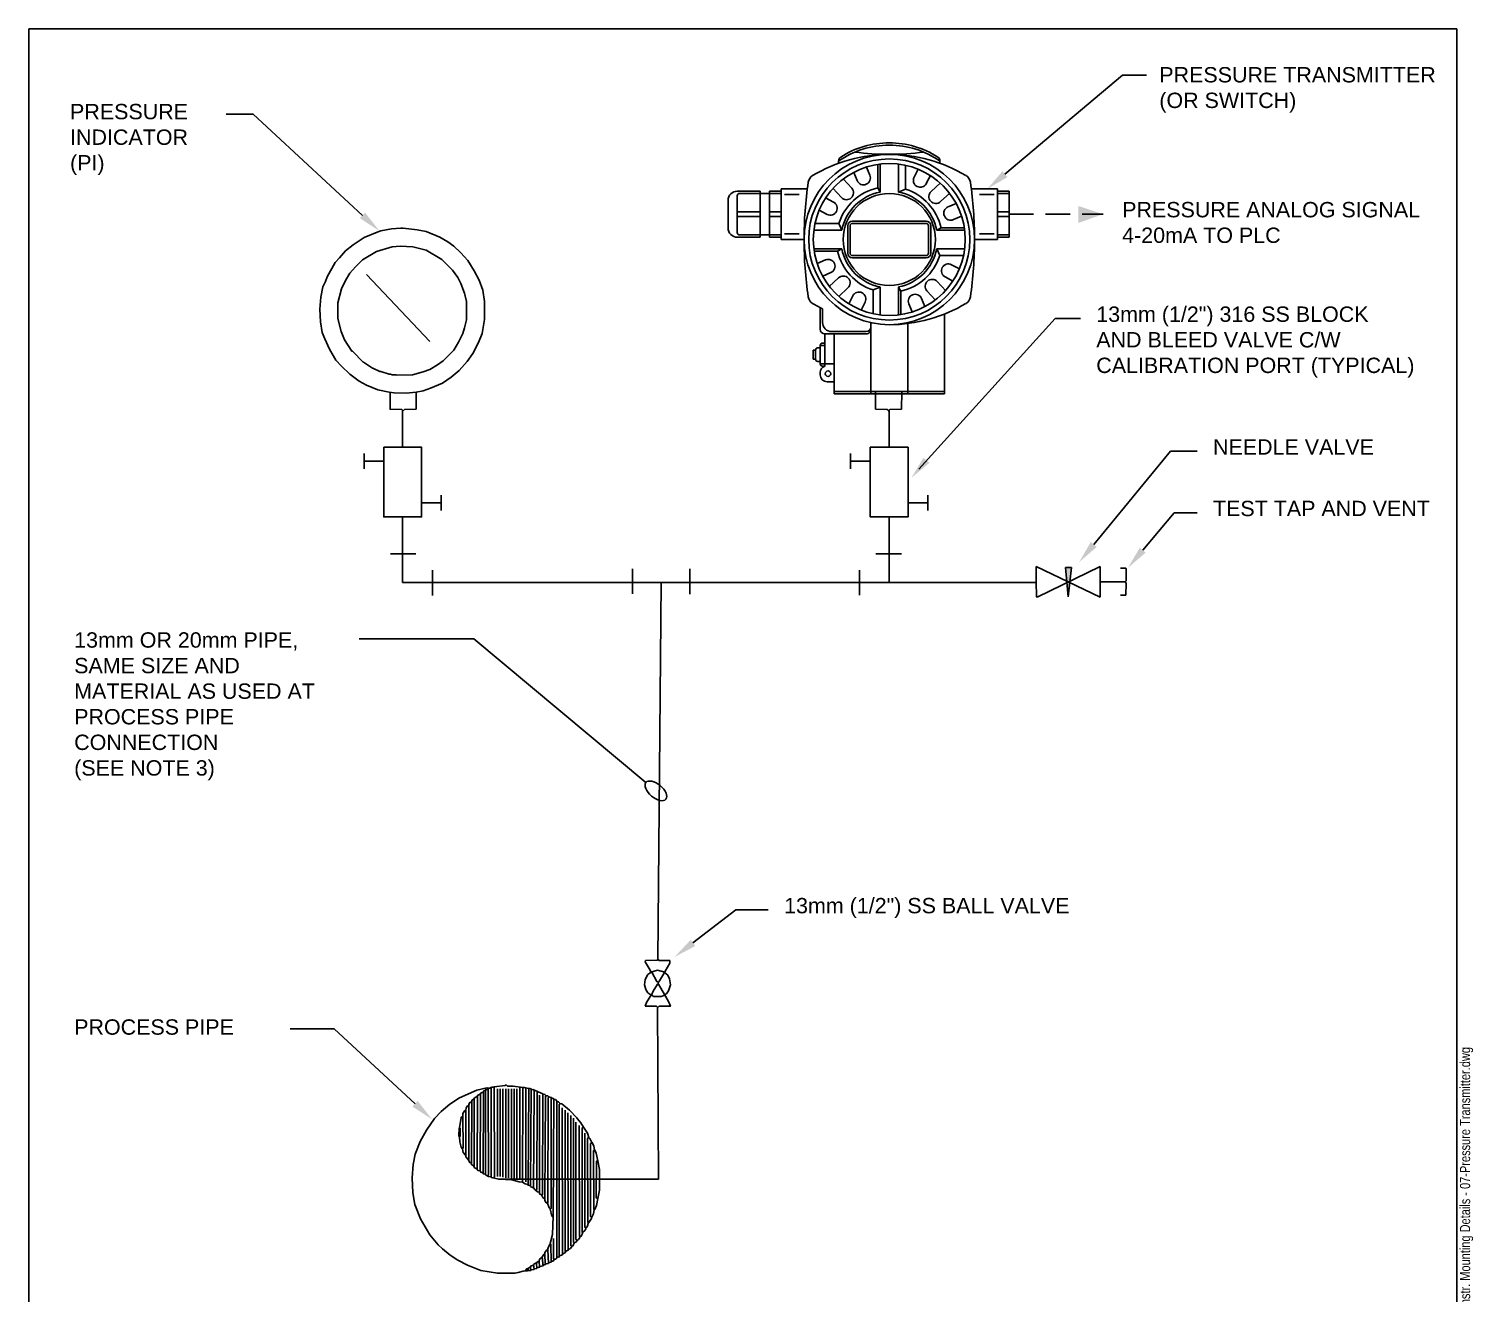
# Model space of a CAD drawing. Header units: millimetres. Extents: x 20 to 210, y 10 to 269.
# Drawn here: x 20 to 208.1, y 104.2 to 269 of the extents above; entities that cross this region are included whole.
import ezdxf

# ---------------------------------------------------------------- set-up
doc = ezdxf.new("R2010")
doc.units = ezdxf.units.MM
doc.header["$MEASUREMENT"] = 0
doc.linetypes.add('HIDDEN', pattern=[9.525, 6.35, -3.175])
doc.layers.get('0').update_dxf_attribs({"linetype": 'CONTINUOUS'})
for name, color, linetype in [('BBATXT', 7, 'CONTINUOUS'), ('C-B-TITLE', 7, 'CONTINUOUS'), ('G-ANNO-SYMB', 5, 'CONTINUOUS'), ('N-INST', 4, 'CONTINUOUS')]:
    doc.layers.add(name, color=color, linetype=linetype)
doc.layers.add('N-ANNO-TEXT', color=2, linetype='CONTINUOUS', lineweight=25)
doc.styles.add('_CGS_2-5_NOTES', font='arial.ttf', dxfattribs={"height": 2.5})
doc.styles.add('FILENAME', font='ARIALN.TTF', dxfattribs={"width": 0.95, "height": 2.5})
doc.styles.get("Standard").update_dxf_attribs({"font": 'simplex.shx'})
doc.dimstyles.get("Standard").update_dxf_attribs({"dimtxt": 1, "dimasz": 2.5, "dimexe": 1.5, "dimexo": 2, "dimgap": 1.75, "dimtad": 1, "dimdec": 4, "dimzin": 0, "dimdsep": 46, "dimtxsty": 'Standard', "dimblk": 'OBLIQUE', "dimcen": 2.5, "dimdle": 1.5, "dimclrd": 256, "dimclre": 256, "dimclrt": 256, "dimadec": 0, "dimazin": 0, "dimtfac": 1, "dimtdec": 4, "dimtofl": 0, "dimtmove": 0, "dimatfit": 3, "dimfxl": 1, "dimtolj": 1, "dimtzin": 0, "dimlwd": -1, "dimarcsym": 0})

# ---------------------------------------------------------------- blocks, each defined once
blk = doc.blocks.new('FILE NAME')
at = {"layer": 'C-B-TITLE', "insert": (360.99, 526.17), "char_height": 2.5, "attachment_point": 1, "style": 'FILENAME'}
blk.add_mtext('P:\\\\60318223\\\\900-Work\\\\910-CAD\\\\20-SHEETS\\\\Appendices D, F CAD and P&ID Standard Related\\\\D-6 (8.5x11)\\\\Appendix D-6, A2463-7 Standard Instr. Mounting Details - 07-Pressure Transmitter.dwg', dxfattribs=at)
blk = doc.blocks.new('_OBLIQUE')
at = {"color": 0, "linetype": 'ByBlock'}
blk.add_line((-0.5, -0.5), (0.5, 0.5), dxfattribs=at)

msp = doc.modelspace()

# ---------------------------------------------------------------- hatches: boundary and pattern name
at = {"layer": 'N-INST'}
msp.add_hatch(color=256, dxfattribs=at).paths.add_polyline_path([(155.79, 198.8), (155.38, 194.99), (155.02, 198.8)])

# ---------------------------------------------------------------- linework, layer by layer
at = {"layer": 'G-ANNO-SYMB'}
for p, q in [((20, 269), (20, 10)), ((206, 269), (20, 269)), ((206, 10), (206, 269))]:
    msp.add_line(p, q, dxfattribs=at)
at = {"layer": 'N-ANNO-TEXT'}
for p, q in [((147.13, 250.07), (162.46, 262.95)), ((165.58, 262.95), (162.46, 262.95)), ((49.21, 257.87), (45.7, 257.87)), ((63.45, 244.69), (49.21, 257.87)), ((135.91, 211.64), (153.68, 231.26)), ((156.97, 231.26), (153.68, 231.26)), ((158.7, 201.81), (168.69, 213.95)), ((172.17, 213.95), (168.69, 213.95)), ((165.08, 201.06), (169.17, 205.94)), ((172.17, 205.94), (169.17, 205.94)), ((63, 189.5), (77.94, 189.5)), ((77.94, 189.5), (100.37, 170.78)), ((106.49, 149.88), (112.08, 154.18)), ((116.3, 154.18), (112.08, 154.18)), ((59.75, 138.69), (54.05, 138.69)), ((70.3, 128.92), (59.75, 138.69))]:
    msp.add_line(p, q, dxfattribs=at)
at = {"layer": 'N-ANNO-TEXT', "extrusion": (0, 0, -1)}
msp.add_ellipse((101.67, 169.7), major_axis=(-1.3, 1.09), ratio=0.519033, dxfattribs=at)
at = {"layer": 'N-ANNO-TEXT'}
for points in [[(146.81, 250.45), (144.84, 248.14), (147.46, 249.68)], [(63.11, 244.33), (65.65, 242.66), (63.79, 245.06)], [(136.52, 213.09), (134.95, 210.49), (137.28, 212.44)], [(158.31, 202.12), (156.79, 199.49), (159.09, 201.49)], [(164.7, 201.38), (163.15, 198.76), (165.46, 200.74)], [(106.19, 150.27), (104.11, 148.05), (106.8, 149.48)], [(69.96, 128.56), (72.51, 126.89), (70.64, 129.29)]]:
    msp.add_solid(points, dxfattribs=at)
at = {"layer": 'N-INST'}
for p, q in [((125.47, 251.49), (125.47, 251.78)), ((127.88, 249.22), (127.43, 250.29)), ((129.54, 249.92), (129.09, 250.99)), ((130.57, 248.28), (130.57, 251.33)), ((130.87, 247.73), (130.87, 251.37)), ((133.27, 247.73), (133.27, 251.37)), ((134.17, 248.12), (134.17, 251.22)), ((135.3, 249.68), (135.83, 250.71)), ((138.67, 251.49), (138.67, 251.78)), ((127.17, 248.24), (126.06, 249.46)), ((136.89, 248.85), (137.43, 249.87)), ((137.52, 247.81), (138.73, 248.93)), ((111.07, 243.05), (111.07, 246.65)), ((112.27, 247.85), (115.27, 247.85)), ((112.27, 247.25), (112.27, 242.45)), ((112.57, 247.55), (115.27, 247.55)), ((115.27, 241.85), (115.27, 247.85)), ((117.97, 247.55), (115.27, 247.55)), ((116.47, 241.85), (116.47, 247.85)), ((117.97, 247.85), (116.47, 247.85)), ((117.97, 241.55), (117.97, 248.15)), ((121.39, 248.15), (117.97, 248.15)), ((120.31, 247.4), (118.42, 247.4)), ((124.81, 246.42), (123.78, 246.96)), ((125.84, 247.03), (124.73, 248.25)), ((130.57, 248.28), (130.87, 247.73)), ((133.27, 247.73), (134.17, 248.12)), ((138.74, 246.49), (139.95, 247.61)), ((142.75, 248.15), (146.17, 248.15)), ((143.84, 247.4), (145.72, 247.4)), ((146.17, 241.55), (146.17, 248.15)), ((146.17, 247.85), (147.67, 247.85)), ((146.17, 247.55), (147.67, 247.55)), ((147.67, 241.85), (147.67, 247.85)), ((112.27, 245.15), (115.27, 245.15)), ((117.97, 245.15), (116.47, 245.15)), ((123.96, 244.83), (122.94, 245.37)), ((139.72, 245.79), (140.79, 246.25)), ((140.43, 244.14), (141.49, 244.59)), ((146.17, 245.15), (147.67, 245.15)), ((65.36, 242.51), (65.86, 242.69)), ((65.86, 242.69), (67.23, 242.92)), ((67.23, 242.92), (68.45, 243.01)), ((68.45, 243.01), (68.77, 243.01)), ((68.77, 243.01), (70.59, 242.82)), ((70.59, 242.82), (71.73, 242.6)), ((112.27, 244.55), (115.27, 244.55)), ((117.97, 244.55), (116.47, 244.55)), ((125.89, 242.75), (122.25, 242.75)), ((125.5, 243.65), (122.4, 243.65)), ((125.5, 243.65), (125.89, 242.75)), ((126.67, 239.75), (126.67, 243.35)), ((126.97, 239.75), (126.97, 243.35)), ((136.87, 243.95), (127.27, 243.95)), ((136.87, 243.65), (127.27, 243.65)), ((137.17, 239.75), (137.17, 243.35)), ((137.47, 239.75), (137.47, 243.35)), ((138.81, 243.05), (138.26, 242.75)), ((141.9, 242.75), (138.26, 242.75)), ((141.86, 243.05), (138.81, 243.05)), ((146.17, 244.55), (147.67, 244.55)), ((61.26, 240.09), (62.22, 240.87)), ((62.22, 240.87), (63.67, 241.82)), ((63.67, 241.82), (65.36, 242.51)), ((71.73, 242.6), (73.51, 241.87)), ((73.51, 241.87), (74.55, 241.23)), ((74.55, 241.23), (75.33, 240.69)), ((112.27, 241.85), (115.27, 241.85)), ((112.57, 242.15), (115.27, 242.15)), ((117.97, 242.15), (115.27, 242.15)), ((117.97, 241.85), (116.47, 241.85)), ((120.97, 241.55), (117.97, 241.55)), ((120.31, 242.3), (118.42, 242.3)), ((143.17, 241.55), (146.17, 241.55)), ((143.84, 242.3), (145.72, 242.3)), ((146.17, 242.15), (147.67, 242.15)), ((146.17, 241.85), (147.67, 241.85)), ((59.9, 238.55), (60.44, 239.14)), ((60.44, 239.14), (61.26, 240.09)), ((75.33, 240.69), (76.24, 239.87)), ((76.24, 239.87), (77.19, 238.82)), ((125.89, 240.35), (122.25, 240.35)), ((125.34, 240.05), (122.29, 240.05)), ((125.34, 240.05), (125.89, 240.35)), ((136.87, 239.45), (127.27, 239.45)), ((136.87, 239.15), (127.27, 239.15)), ((141.9, 240.35), (138.26, 240.35)), ((138.65, 239.45), (138.26, 240.35)), ((141.75, 239.45), (138.65, 239.45)), ((58.85, 236.68), (59.9, 238.55)), ((77.19, 238.82), (78.01, 237.45)), ((78.01, 237.45), (78.65, 236.27)), ((123.74, 238.89), (122.68, 238.42)), ((124.46, 237.24), (123.4, 236.77)), ((140.18, 238.27), (141.21, 237.73)), ((58.03, 234.04), (58.3, 235.4)), ((58.3, 235.4), (58.62, 236.09)), ((58.62, 236.09), (58.85, 236.68)), ((78.65, 236.27), (79.11, 234.95)), ((125.45, 236.55), (124.25, 235.42)), ((126.68, 235.24), (125.48, 234.11)), ((129.97, 234.97), (130.87, 235.36)), ((130.87, 231.72), (130.87, 235.36)), ((133.27, 231.72), (133.27, 235.36)), ((133.57, 234.81), (133.27, 235.36)), ((138.3, 236.06), (139.42, 234.85)), ((139.34, 236.68), (140.36, 236.14)), ((57.89, 232.45), (58.03, 234.04)), ((79.11, 234.95), (79.33, 233.45)), ((79.33, 233.45), (79.33, 231.13)), ((127.31, 234.21), (126.79, 233.18)), ((128.92, 233.39), (128.39, 232.36)), ((129.97, 231.87), (129.97, 234.97)), ((133.57, 231.76), (133.57, 234.81)), ((136.27, 233.87), (136.72, 232.8)), ((136.97, 234.85), (138.09, 233.63)), ((57.98, 230.81), (57.89, 232.45)), ((123.07, 229.85), (123.07, 232.66)), ((123.37, 230.75), (123.37, 232.51)), ((134.61, 233.18), (135.06, 232.11)), ((139.27, 221.45), (139.27, 231.83)), ((58.21, 229.44), (57.98, 230.81)), ((79.33, 231.13), (79.02, 229.3)), ((129.07, 229.55), (124.57, 229.55)), ((129.67, 221.45), (129.67, 230.71)), ((129.67, 230.15), (129.67, 230.6)), ((134.47, 221.45), (134.47, 230.6)), ((58.53, 228.62), (58.21, 229.44)), ((59.17, 227.26), (58.53, 228.62)), ((78.56, 228.12), (77.83, 226.71)), ((79.02, 229.3), (78.56, 228.12)), ((123.07, 225.35), (123.07, 227.75)), ((123.67, 227.75), (123.07, 227.75)), ((123.67, 228.05), (123.37, 228.05)), ((123.67, 225.05), (123.67, 229.25)), ((129.07, 229.25), (123.67, 229.25)), ((124.87, 221.45), (124.87, 229.25)), ((59.99, 225.84), (59.17, 227.26)), ((60.72, 225.03), (59.99, 225.84)), ((77.83, 226.71), (77.1, 225.66)), ((122.17, 225.95), (122.17, 227.15)), ((122.47, 227.15), (122.17, 227.15)), ((122.47, 225.95), (122.17, 225.95)), ((122.47, 225.95), (122.47, 227.15)), ((123.07, 227.45), (122.77, 227.45)), ((61.81, 223.98), (60.72, 225.03)), ((63.04, 223.07), (61.81, 223.98)), ((76.06, 224.48), (75.01, 223.61)), ((77.1, 225.66), (76.06, 224.48)), ((123.07, 225.65), (122.77, 225.65)), ((124.87, 225.35), (123.07, 225.35)), ((123.07, 223.91), (123.07, 224.21)), ((123.67, 225.05), (123.37, 225.05)), ((63.99, 222.57), (63.04, 223.07)), ((65.45, 221.98), (63.99, 222.57)), ((66.91, 221.66), (65.45, 221.98)), ((72.32, 222.16), (71.37, 221.84)), ((73.87, 222.84), (72.32, 222.16)), ((75.01, 223.61), (73.87, 222.84)), ((124.87, 223.01), (123.97, 223.01)), ((67.59, 221.57), (66.91, 221.66)), ((69.14, 221.52), (67.59, 221.57)), ((70.46, 221.66), (69.14, 221.52)), ((71.37, 221.84), (70.46, 221.66)), ((70.46, 219.43), (70.46, 221.66)), ((139.27, 221.75), (124.87, 221.75)), ((139.27, 221.45), (124.87, 221.45)), ((130.28, 219.43), (130.28, 221.7)), ((68.68, 219.31), (68.68, 214.48)), ((68.82, 219.29), (68.91, 219.38)), ((68.91, 219.38), (70.46, 219.43)), ((131.78, 219.38), (130.28, 219.43)), ((131.91, 219.29), (131.78, 219.38)), ((132.05, 219.31), (132.05, 214.48)), ((63.65, 211.65), (63.65, 213.65)), ((63.65, 212.65), (66.22, 212.65)), ((127.02, 211.65), (127.02, 213.65)), ((127.02, 212.65), (129.58, 212.65)), ((73.71, 207.22), (71.15, 207.22)), ((73.71, 208.22), (73.71, 206.22)), ((137.08, 207.22), (134.52, 207.22)), ((137.08, 208.22), (137.08, 206.22)), ((68.68, 205.39), (68.68, 196.84)), ((132.05, 205.39), (132.05, 196.84)), ((151.22, 198.92), (159.55, 194.95)), ((151.22, 198.92), (151.22, 196.96)), ((151.31, 194.95), (159.55, 198.92)), ((155.02, 198.8), (155.79, 198.8)), ((155.02, 198.8), (155.38, 194.99)), ((155.79, 198.8), (155.38, 194.99)), ((159.55, 194.95), (159.55, 198.92)), ((68.68, 196.84), (151.22, 196.84)), ((101.91, 147.72), (102.36, 196.84)), ((151.22, 196.96), (151.26, 195)), ((151.26, 195), (151.31, 194.95)), ((100.27, 147.4), (100.31, 147.58)), ((100.91, 146.35), (100.27, 147.4)), ((100.31, 147.58), (101.82, 147.63)), ((101.82, 147.63), (101.95, 147.72)), ((101.95, 147.72), (102.04, 147.58)), ((102.04, 147.58), (103.5, 147.58)), ((103.5, 147.26), (102.86, 146.22)), ((103.5, 147.58), (103.5, 147.26)), ((100.18, 144.4), (100.27, 145.12)), ((100.27, 145.12), (100.63, 145.76)), ((100.63, 145.76), (101, 146.03)), ((101, 146.03), (100.91, 146.35)), ((101.86, 146.31), (101, 146.08)), ((102.82, 146.08), (101.86, 146.31)), ((102.86, 146.22), (102.82, 146.08)), ((100.36, 143.8), (100.18, 144.4)), ((100.63, 143.39), (100.36, 143.8)), ((100.45, 142.12), (101, 143.03)), ((101, 143.12), (100.63, 143.39)), ((101, 143.03), (101, 143.12)), ((100.27, 141.62), (100.45, 142.12)), ((101.73, 141.62), (100.27, 141.62)), ((101.86, 141.53), (101.73, 141.62)), ((101.99, 119.08), (101.86, 141.53)), ((81.2, 119.08), (101.99, 119.08))]:
    msp.add_line(p, q, dxfattribs=at)
at = {"layer": 'N-INST', "linetype": 'HIDDEN', "ltscale": 0.5}
msp.add_line((147.67, 244.85), (159.91, 244.85), dxfattribs=at)
at = {"layer": 'N-INST'}
for points in [[(66.22, 214.48), (71.15, 214.48), (71.15, 205.39), (66.22, 205.39)], [(129.58, 214.48), (134.52, 214.48), (134.52, 205.39), (129.58, 205.39)]]:
    msp.add_lwpolyline(points, close=True, dxfattribs=at)
for points in [[(67.86, 223.89, 0), (69.96, 223.93, 0), (71.37, 224.3, 0), (72.23, 224.62, 0), (73.23, 225.21, 0), (73.96, 225.75, 0), (75.33, 227.12, 0), (75.97, 228.17, 0), (76.51, 229.3, 0), (76.74, 230.03, 0), (77.01, 231.08, 0), (77.01, 233.49, 0), (76.74, 234.54, 0), (76.28, 235.81, 0), (75.87, 236.59, 0), (75.19, 237.54, 0), (73.78, 238.96, 0), (71.73, 240.14, 0), (70, 240.59, 0), (68.36, 240.69, 0), (67.32, 240.59, 0), (65.27, 240, 0), (63.45, 238.91, 0), (62.54, 238, 0), (61.81, 237.18, 0), (61.22, 236.22, 0), (60.72, 235.13, 0), (60.26, 233.31, 0), (60.26, 231.26, 0), (60.67, 229.58, 0), (61.12, 228.48, 0), (62.08, 226.98, 0), (62.13, 226.98, 0), (63.54, 225.57, 0), (63.58, 225.57, 0), (64.77, 224.8, 0), (64.81, 224.8, 0), (65.72, 224.34, 0), (65.86, 224.34, 0), (66.91, 224.02, 0), (67.09, 224.02, 0), (67.32, 223.93, 0), (67.82, 223.93, 0), (67.86, 223.89, 0)], [(68.77, 219.24, 0), (68.59, 219.38, 0), (67.04, 219.43, 0), (67.04, 221.61, 0)], [(131.96, 219.24, 0), (132.14, 219.38, 0), (133.64, 219.43, 0), (133.69, 221.7, 0)], [(68.77, 219.24, 0), (68.73, 219.29, 0)], [(131.96, 219.24, 0), (131.91, 219.24, 0)], [(68.77, 200.58, 0), (67.09, 200.58, 0)], [(68.77, 200.58, 0), (70.41, 200.58, 0)], [(131.96, 200.58, 0), (130.32, 200.58, 0)], [(131.96, 200.58, 0), (133.64, 200.58, 0)], [(72.55, 196.94, 0), (72.55, 198.44, 0)], [(98.63, 196.94, 0), (98.63, 198.62, 0)], [(106.1, 196.94, 0), (106.1, 198.62, 0)], [(128.18, 196.94, 0), (128.18, 198.44, 0)], [(162.78, 196.94, 0), (162.82, 196.98, 0), (162.87, 197.03, 0), (162.92, 197.07, 0), (162.92, 198.66, 0), (162.87, 198.71, 0), (162.19, 198.71, 0)], [(72.55, 196.94, 0), (72.55, 195.16, 0)], [(98.63, 196.94, 0), (98.63, 195.39, 0)], [(106.1, 196.94, 0), (106.1, 195.34, 0)], [(128.18, 196.94, 0), (128.18, 195.21, 0)], [(159.55, 196.94, 0), (162.78, 196.94, 0), (162.92, 196.75, 0), (162.87, 195.21, 0), (162.19, 195.21, 0)], [(162.78, 196.94, 0), (162.78, 196.89, 0)], [(101.91, 147.72, 0), (101.95, 147.67, 0)], [(101.91, 141.48, 0), (102.09, 141.62, 0), (103.55, 141.62, 0), (103.36, 142.16, 0), (102.91, 142.94, 0), (102.82, 143.08, 0), (102.36, 142.89, 0), (101.41, 142.89, 0), (101.09, 143.08, 0), (101.32, 143.58, 0), (101.86, 144.49, 0), (102, 144.49, 0), (102.77, 143.17, 0), (103.05, 143.26, 0), (103.32, 143.62, 0), (103.59, 144.44, 0), (103.46, 145.21, 0), (103.23, 145.67, 0), (102.77, 146.03, 0), (102.14, 144.94, 0), (102, 144.76, 0), (101.77, 144.85, 0), (101.13, 146.08, 0)], [(101.95, 144.49, 0), (101.95, 144.76, 0)], [(102.82, 143.17, 0), (102.77, 143.21, 0)], [(102.82, 143.08, 0), (102.82, 143.17, 0)], [(102.82, 143.08, 0), (102.86, 143.03, 0)], [(101.91, 141.48, 0), (101.86, 141.48, 0)], [(84.66, 107.15, 0), (84.84, 107.42, 0), (85.07, 107.51, 0), (85.34, 107.65, 0), (85.39, 107.2, 0), (84.94, 107.15, 0), (84.39, 107.1, 0), (83.71, 106.92, 0), (83.3, 106.83, 0), (81.02, 106.83, 0), (78.88, 107.2, 0), (77.15, 107.88, 0), (75.88, 108.52, 0), (74.87, 109.2, 0), (73.87, 110.02, 0), (73.33, 110.52, 0), (72.23, 111.84, 0), (71, 113.93, 0), (70.28, 115.8, 0), (70, 117.3, 0), (69.91, 119.26, 0), (70.05, 120.99, 0), (70.32, 122.36, 0), (70.96, 123.99, 0), (71.78, 125.5, 0), (72.83, 127, 0), (73.69, 127.91, 0), (74.83, 128.86, 0), (76.1, 129.68, 0), (78.33, 130.69, 0), (79.65, 131, 0), (79.84, 130.96, 0), (80.2, 130.96, 0), (80.2, 119.4, 0), (79.88, 119.44, 0), (79.47, 119.67, 0), (79.47, 130.69, 0), (79.43, 130.96, 0)], [(78.02, 129.55, 0), (78.06, 129.68, 0), (78.38, 129.87, 0)], [(78.79, 120.17, 0), (78.52, 120.22, 0), (78.38, 120.31, 0), (78.43, 130, 0), (78.79, 130.19, 0)], [(79.15, 119.94, 0), (78.88, 119.99, 0), (78.79, 120.17, 0), (78.84, 130.28, 0), (79.15, 130.41, 0)], [(78.79, 130.19, 0), (78.84, 130.23, 0)], [(79.47, 119.76, 0), (79.15, 119.81, 0), (79.2, 130.5, 0), (79.24, 130.59, 0), (79.43, 130.64, 0), (79.43, 130.69, 0)], [(79.79, 119.53, 0), (79.88, 119.62, 0), (79.84, 130.78, 0), (79.65, 130.78, 0), (79.52, 130.69, 0)], [(79.75, 130.82, 0), (79.75, 130.96, 0)], [(79.75, 130.82, 0), (79.79, 130.78, 0)], [(80.16, 131, 0), (80.16, 131.05, 0), (80.29, 131.05, 0), (80.34, 131.1, 0), (80.61, 131.1, 0)], [(80.16, 131, 0), (80.16, 130.96, 0)], [(80.56, 119.26, 0), (80.66, 119.44, 0), (80.61, 131.14, 0), (82.02, 131.28, 0), (82.16, 131.37, 0), (82.34, 131.23, 0), (83.07, 131.23, 0), (84.34, 131.05, 0)], [(81.02, 119.44, 0), (81.02, 130.87, 0)], [(81.38, 119.44, 0), (81.38, 130.87, 0)], [(81.75, 119.35, 0), (81.75, 130.87, 0)], [(82.11, 131.37, 0), (82.16, 131.32, 0)], [(82.11, 119.26, 0), (82.11, 130.87, 0)], [(82.48, 119.26, 0), (82.48, 130.87, 0)], [(82.84, 119.21, 0), (82.84, 130.87, 0)], [(83.21, 118.94, 0), (83.21, 130.87, 0)], [(83.57, 119.12, 0), (83.57, 130.87, 0)], [(83.93, 131.14, 0), (83.93, 119.03, 0)], [(84.98, 118.39, 0), (84.62, 118.49, 0), (84.3, 118.71, 0), (84.34, 131.05, 0), (84.53, 131.05, 0), (85.12, 130.91, 0)], [(84.71, 131, 0), (84.71, 118.76, 0)], [(86.8, 116.98, 0), (86.89, 117.07, 0), (86.94, 130.09, 0), (86.94, 130.23, 0), (85.66, 130.78, 0), (85.44, 130.73, 0), (85.34, 118.21, 0), (85.03, 118.3, 0), (85.03, 118.49, 0), (85.12, 130.91, 0), (85.25, 130.91, 0), (85.48, 130.82, 0), (85.48, 130.78, 0)], [(86.48, 117.39, 0), (86.26, 117.44, 0), (85.89, 117.76, 0), (85.71, 117.98, 0), (85.8, 130.59, 0), (85.85, 130.69, 0)], [(86.07, 117.67, 0), (86.16, 117.76, 0), (86.21, 130.41, 0), (86.3, 130.5, 0)], [(87.17, 116.53, 0), (86.94, 116.71, 0), (86.76, 117.03, 0), (86.53, 117.17, 0), (86.53, 130.05, 0)], [(87.35, 130, 0), (87.21, 130.14, 0), (86.98, 130.19, 0)], [(88.26, 114.16, 0), (88.12, 114.25, 0), (87.89, 115.21, 0), (88.03, 115.3, 0), (88.03, 129.73, 0), (87.71, 129.82, 0), (87.62, 129.64, 0), (87.58, 116.03, 0), (87.39, 116.03, 0), (87.21, 116.3, 0), (87.21, 116.57, 0), (87.3, 129.96, 0), (87.58, 129.96, 0), (87.71, 129.82, 0)], [(76.88, 122.22, 0), (76.56, 122.58, 0), (76.47, 123.04, 0), (76.56, 123.13, 0), (76.51, 127.27, 0), (76.51, 127.64, 0), (76.79, 128.05, 0), (76.88, 128.05, 0)], [(77.65, 121.17, 0), (77.42, 121.26, 0), (77.2, 121.67, 0), (76.92, 121.99, 0), (76.92, 122.26, 0), (76.92, 128.05, 0), (76.97, 128.41, 0), (77.15, 128.64, 0), (77.29, 128.64, 0), (77.29, 121.67, 0), (77.24, 121.63, 0)], [(77.24, 128.64, 0), (77.38, 129.05, 0), (77.65, 129.18, 0)], [(78.38, 120.44, 0), (78.06, 120.58, 0), (77.92, 120.81, 0), (77.65, 120.99, 0), (77.7, 129.37, 0), (78.02, 129.55, 0), (78.02, 120.81, 0), (77.97, 120.76, 0)], [(87.67, 108.2, 0), (88.03, 108.29, 0), (87.99, 110.61, 0), (87.89, 110.7, 0), (88.21, 111.88, 0), (88.3, 114.21, 0), (88.39, 129.46, 0), (88.58, 129.46, 0), (88.85, 129.18, 0), (88.99, 129.18, 0), (89.21, 128.96, 0), (89.08, 128.77, 0), (89.08, 108.97, 0), (88.76, 108.88, 0), (88.76, 129.18, 0), (88.8, 129.23, 0)], [(88.39, 129.46, 0), (88.3, 129.59, 0), (88.08, 129.68, 0)], [(89.12, 109.11, 0), (89.49, 109.24, 0), (89.49, 109.43, 0), (89.44, 128.41, 0)], [(92.22, 125.86, 0), (91.9, 126.45, 0), (91.45, 126.95, 0), (91.35, 127.09, 0), (90.4, 128.09, 0), (89.4, 128.91, 0), (89.21, 128.96, 0)], [(89.53, 109.38, 0), (89.76, 109.43, 0), (89.94, 109.65, 0), (89.85, 109.75, 0), (89.85, 128.09, 0)], [(76.1, 125.77, 0), (76.29, 127.14, 0), (76.47, 127.27, 0)], [(89.94, 109.7, 0), (90.26, 109.84, 0), (90.26, 110.02, 0), (90.22, 127.73, 0)], [(90.31, 109.97, 0), (90.53, 110.06, 0), (90.72, 110.34, 0), (90.58, 110.43, 0), (90.58, 127.41, 0)], [(90.72, 110.34, 0), (90.9, 110.43, 0), (91.04, 110.79, 0), (90.94, 110.84, 0), (90.94, 127.04, 0)], [(91.04, 110.79, 0), (91.26, 110.88, 0), (91.45, 111.16, 0), (91.26, 111.25, 0), (91.26, 126.54, 0)], [(91.45, 111.16, 0), (91.58, 111.25, 0), (91.76, 111.47, 0), (91.72, 111.66, 0), (91.67, 126.09, 0)], [(76.47, 123.04, 0), (76.29, 123.27, 0), (76.15, 123.95, 0), (76.1, 124.63, 0), (76.01, 124.72, 0), (76.06, 125.72, 0), (76.19, 125.72, 0), (76.19, 124.68, 0), (76.1, 124.63, 0)], [(76.1, 124.63, 0), (76.06, 124.63, 0)], [(76.1, 125.77, 0), (76.15, 125.72, 0)], [(91.76, 111.61, 0), (91.95, 111.66, 0), (92.13, 112.02, 0), (92.08, 112.25, 0), (92.08, 125.77, 0), (92.26, 125.86, 0), (92.77, 125.09, 0), (92.95, 124.54, 0), (92.77, 124.4, 0), (92.81, 113.48, 0), (92.95, 113.43, 0), (93.27, 113.98, 0), (93.22, 114.25, 0), (93.13, 114.25, 0), (93.17, 123.72, 0), (93.36, 123.86, 0), (93.58, 123.4, 0), (93.68, 122.9, 0), (93.54, 122.81, 0), (93.58, 115.16, 0), (93.63, 115.16, 0), (93.54, 114.57, 0), (93.31, 114.16, 0), (93.27, 114.16, 0)], [(92.13, 112.16, 0), (92.4, 112.39, 0), (92.54, 112.61, 0), (92.49, 112.8, 0), (92.4, 112.84, 0), (92.4, 125.09, 0)], [(93.31, 123.86, 0), (93.08, 124.4, 0), (92.95, 124.54, 0)], [(76.47, 123.04, 0), (76.42, 123.08, 0)], [(94.09, 116.57, 0), (94.31, 117.67, 0), (94.31, 120.35, 0), (94.09, 121.49, 0), (93.9, 122.49, 0), (93.72, 122.86, 0), (93.68, 122.9, 0)], [(94.09, 116.57, 0), (93.9, 116.66, 0), (93.95, 121.44, 0), (94.04, 121.54, 0)], [(84.3, 118.71, 0), (83.84, 118.76, 0), (82.89, 118.99, 0), (81.2, 119.08, 0), (80.25, 119.31, 0), (80.2, 119.4, 0)], [(85.71, 117.98, 0), (85.39, 118.08, 0), (85.34, 118.12, 0)], [(87.89, 115.21, 0), (87.76, 115.34, 0), (87.53, 115.98, 0)], [(94.09, 116.57, 0), (93.95, 115.66, 0), (93.72, 115.16, 0)], [(92.54, 112.75, 0), (92.72, 112.89, 0), (92.9, 113.43, 0)], [(93.27, 114.16, 0), (93.22, 114.21, 0)], [(88.08, 108.38, 0), (88.35, 108.47, 0), (88.44, 108.65, 0), (88.35, 108.7, 0), (88.35, 111.34, 0)], [(91.45, 111.16, 0), (91.4, 111.16, 0)], [(91.76, 111.61, 0), (91.72, 111.61, 0)], [(92.13, 112.16, 0), (92.08, 112.2, 0)], [(86.8, 108.88, 0), (87.07, 109.29, 0), (87.17, 109.34, 0)], [(87.03, 107.88, 0), (87.35, 108.02, 0), (87.26, 108.11, 0), (87.21, 109.29, 0), (87.21, 109.52, 0), (87.48, 109.88, 0), (87.58, 109.88, 0), (87.67, 108.11, 0), (87.35, 108.06, 0)], [(87.53, 109.88, 0), (87.62, 110.15, 0), (87.85, 110.61, 0), (87.89, 110.66, 0)], [(87.89, 110.66, 0), (87.94, 110.66, 0)], [(89.53, 109.38, 0), (89.49, 109.38, 0)], [(89.94, 109.7, 0), (89.9, 109.7, 0)], [(90.31, 109.97, 0), (90.26, 109.97, 0)], [(90.72, 110.34, 0), (90.67, 110.34, 0)], [(91.04, 110.79, 0), (90.99, 110.79, 0)], [(84.94, 107.15, 0), (84.94, 107.29, 0), (84.89, 107.33, 0), (84.89, 107.42, 0)], [(85.03, 107.47, 0), (85.03, 107.51, 0)], [(85.07, 107.2, 0), (85.07, 107.38, 0), (85.03, 107.42, 0), (85.03, 107.47, 0)], [(85.34, 107.65, 0), (85.34, 107.74, 0), (85.71, 107.88, 0)], [(85.44, 107.29, 0), (85.8, 107.33, 0), (85.71, 107.97, 0), (85.98, 108.15, 0), (86.12, 108.15, 0), (86.16, 107.47, 0), (85.8, 107.42, 0)], [(85.8, 107.42, 0), (85.75, 107.47, 0)], [(86.12, 108.15, 0), (86.21, 108.29, 0), (86.44, 108.42, 0)], [(86.21, 107.56, 0), (86.53, 107.61, 0), (86.48, 108.42, 0), (86.53, 108.65, 0), (86.8, 108.88, 0), (86.89, 108.7, 0), (86.94, 107.97, 0), (86.98, 107.97, 0), (86.98, 107.79, 0), (86.57, 107.7, 0)], [(86.57, 107.7, 0), (86.53, 107.74, 0)], [(86.8, 108.88, 0), (86.8, 108.83, 0)], [(87.03, 107.88, 0), (86.98, 107.92, 0)], [(87.35, 108.06, 0), (87.3, 108.06, 0)], [(88.08, 108.38, 0), (88.03, 108.42, 0)], [(88.44, 108.65, 0), (88.39, 108.65, 0)], [(88.44, 108.65, 0), (88.62, 108.65, 0), (88.67, 108.7, 0), (88.67, 108.74, 0), (88.71, 108.74, 0), (88.76, 108.79, 0), (88.76, 108.88, 0)], [(88.76, 108.88, 0), (88.76, 108.93, 0)], [(84.94, 107.15, 0), (84.94, 107.1, 0)], [(85.07, 107.2, 0), (85.07, 107.15, 0)]]:
    msp.add_polyline3d(points, dxfattribs=at)
for centre, radius in [((132.07, 241.55), 11.1), ((132.07, 241.55), 10.5), ((132.07, 241.55), 9.9), ((132.07, 241.55), 6), ((124.09, 224.06), 0.36)]:
    msp.add_circle(centre, radius, dxfattribs=at)
for centre, radius, start, end in [((132.07, 242.46), 11.69, 90, 122.77), ((132.07, 242.46), 11.69, 57.23, 90), ((132.07, 233.23), 19.41, 90, 120.974), ((132.07, 242.26), 11.58, 90, 124.7348), ((126.07, 251.78), 0.6, 122.77, 180), ((132.07, 287.69), 35.04, 262.6209, 270), ((132.07, 242.26), 11.58, 55.2652, 90), ((132.07, 287.69), 35.04, 270, 277.3791), ((132.07, 233.23), 19.41, 59.026, 90), ((138.07, 251.78), 0.6, 0, 57.23), ((173.06, 241.55), 52.09, 171.7494, 180), ((122.7, 248.85), 1.2, 120.974, 171.7494), ((132.07, 241.55), 7.8, 112.7562, 112.7562), ((132.07, 241.55), 7.35, 132.4185, 132.4185), ((128.71, 249.57), 0.9, 202.7562, 292.7562), ((128.71, 249.57), 0.9, 292.7562, 22.7562), ((136.1, 249.26), 0.9, 152.462, 242.462), ((136.1, 249.26), 0.9, 242.462, 332.462), ((141.45, 248.85), 1.2, 8.2506, 59.026), ((91.08, 241.55), 52.09, 0, 8.2506), ((112.27, 246.65), 1.2, 90, 180), ((112.57, 247.25), 0.3, 90, 180), ((132.07, 241.55), 6.9, 102.5559, 162.2811), ((126.51, 247.64), 0.9, 222.4185, 312.4185), ((132.07, 241.55), 6.3, 100.9806, 169.0194), ((126.51, 247.64), 0.9, 312.4185, 42.4185), ((132.07, 241.55), 6.3, 10.9806, 79.0194), ((132.07, 241.55), 6.9, 12.5559, 72.2811), ((138.13, 247.15), 0.9, 132.7997, 222.7997), ((138.13, 247.15), 0.9, 222.7997, 312.7997), ((124.39, 245.62), 0.9, 242.0807, 332.0807), ((124.39, 245.62), 0.9, 332.0807, 62.0807), ((140.07, 244.97), 0.9, 113.1374, 203.1374), ((140.07, 244.97), 0.9, 203.1374, 293.1374), ((112.27, 243.05), 1.2, 180, 270), ((127.27, 243.35), 0.6, 90, 180), ((127.27, 243.35), 0.3, 90, 180), ((136.87, 243.35), 0.6, 0, 90), ((136.87, 243.35), 0.3, 0, 90), ((112.57, 242.45), 0.3, 180, 270), ((173.06, 241.55), 52.09, 180, 188.2506), ((91.08, 241.55), 52.09, 351.7494, 0), ((124.1, 238.06), 0.9, 23.607, 113.607), ((132.07, 241.55), 6.9, 192.5559, 252.2811), ((132.07, 241.55), 6.3, 190.9806, 259.0194), ((127.27, 239.75), 0.6, 180, 270), ((127.27, 239.75), 0.3, 180, 270), ((132.07, 241.55), 6.3, 280.9806, 349.0194), ((132.07, 241.55), 6.9, 282.5559, 342.2811), ((136.87, 239.75), 0.6, 270, 360), ((136.87, 239.75), 0.3, 270, 360), ((124.1, 238.06), 0.9, 293.607, 23.607), ((139.76, 237.47), 0.9, 152.0807, 242.0807), ((139.76, 237.47), 0.9, 62.0807, 152.0807), ((126.07, 235.89), 0.9, 43.2693, 133.2693), ((126.07, 235.89), 0.9, 313.2693, 43.2693), ((137.64, 235.46), 0.9, 132.4185, 222.4185), ((137.64, 235.46), 0.9, 42.4185, 132.4185), ((122.7, 234.24), 1.2, 188.2506, 239.026), ((128.11, 233.8), 0.9, 62.9315, 152.9315), ((128.11, 233.8), 0.9, 332.9315, 62.9315), ((135.44, 233.52), 0.9, 112.7562, 202.7562), ((135.44, 233.52), 0.9, 22.7562, 112.7562), ((141.45, 234.24), 1.2, 300.974, 351.7494), ((132.07, 249.86), 19.41, 239.026, 243.3747), ((132.07, 249.86), 19.41, 270, 300.974), ((123.67, 229.85), 0.6, 180, 270), ((124.57, 230.75), 1.2, 180, 270), ((129.07, 230.15), 0.6, 270, 0), ((129.07, 229.85), 0.6, 270, 14.4775), ((123.37, 227.75), 0.3, 90, 180), ((122.77, 227.15), 0.3, 90, 180), ((122.77, 225.95), 0.3, 180, 270), ((123.37, 225.35), 0.3, 180, 270), ((123.97, 224.21), 0.9, 109.4712, 180), ((123.97, 223.91), 0.9, 180, 270)]:
    msp.add_arc(centre, radius, start, end, dxfattribs=at)
msp.add_solid([(156.68, 243.7), (159.91, 244.85), (156.68, 245.92)], dxfattribs=at)

# ---------------------------------------------------------------- block references
at = {"layer": 'BBATXT', "xscale": 0.7273500000000013, "yscale": 0.5273499999999984, "zscale": 0.6273500000000001, "rotation": 90}
msp.add_blockref('FILE NAME', (483.88, -252.4), dxfattribs=at)

# ---------------------------------------------------------------- texts
at = {"layer": 'N-ANNO-TEXT', "char_height": 2, "attachment_point": 1, "style": '_CGS_2-5_NOTES'}
for s, insert, width in [('PRESSURE TRANSMITTER\\P(OR SWITCH)', (167.24, 264.02), 82.1821), ('PRESSURE\\PINDICATOR\\P(PI)', (25.36, 259.22), 63.465), ('PRESSURE ANALOG SIGNAL\\P4-20mA TO PLC', (162.4, 246.44), 82.1821), ('13mm (1/2") 316 SS BLOCK\\PAND BLEED VALVE C/W\\PCALIBRATION PORT (TYPICAL)', (159.03, 232.82), 82.1821), ('NEEDLE VALVE', (174.23, 215.52), 63.465), ('TEST TAP AND VENT', (174.23, 207.5), 30.0266), ('13mm OR 20mm PIPE,\\PSAME SIZE AND\\PMATERIAL AS USED AT\\PPROCESS PIPE\\PCONNECTION\\P(SEE NOTE 3)', (25.9, 190.36), 63.465), ('13mm (1/2") SS BALL VALVE', (118.37, 155.74), 63.465), ('PROCESS PIPE', (25.9, 139.92), 63.465)]:
    msp.add_mtext(s, dxfattribs=dict(at, insert=insert, width=width))

# ---------------------------------------------------------------- leaders
at = {"layer": 'N-INST'}
msp.add_leader([(63.96, 236.98), (72.22, 228.27)], dimstyle='Standard', override={"dimtxt": 0.05, "dimasz": 0.1, "dimgap": 0.2}, dxfattribs=at)

doc.saveas('drawing.dxf')
